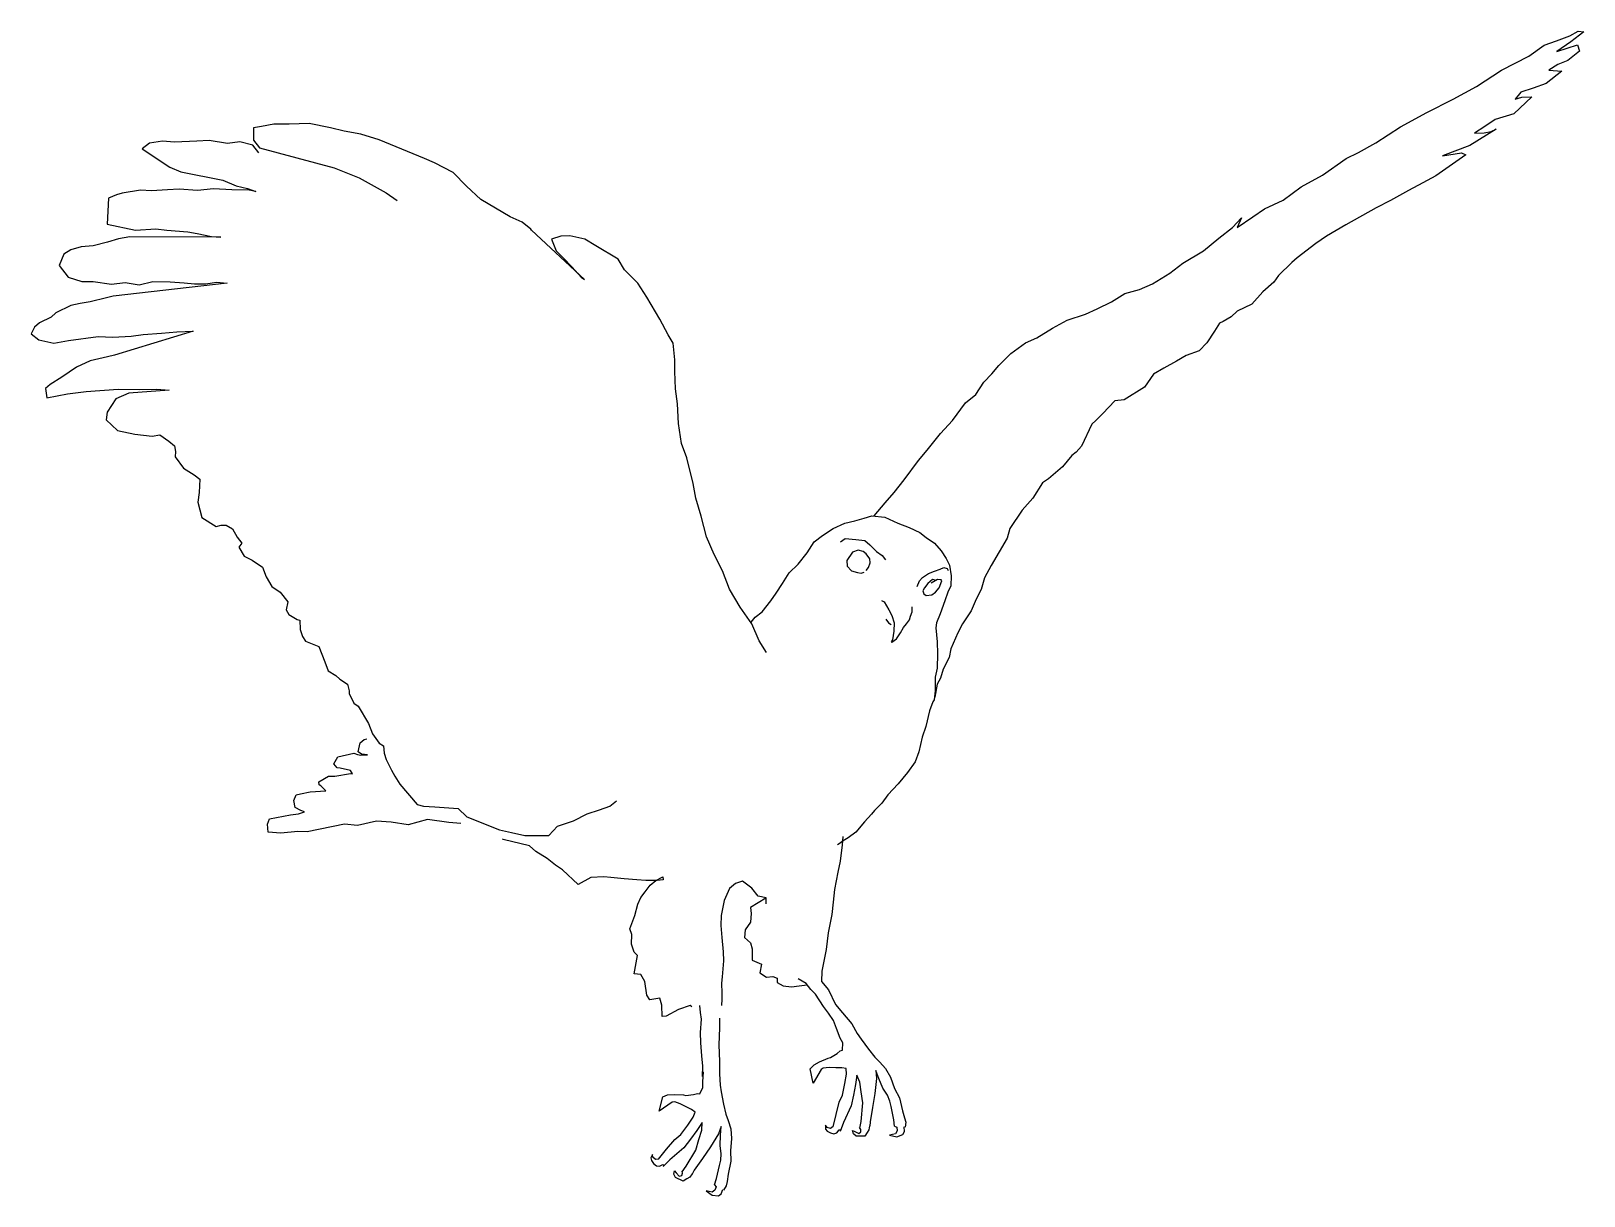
# Model space of a CAD drawing. Header units: millimetres. Extents: x -1488.19 to -1486.59, y 1766.15 to 1767.35.
import ezdxf

# ---------------------------------------------------------------- set-up
doc = ezdxf.new("R2010")
doc.units = ezdxf.units.MM
doc.header["$LTSCALE"] = 10
doc.layers.add('Animais', color=2, linetype='Continuous')

msp = doc.modelspace()

# ---------------------------------------------------------------- linework, layer by layer
at = {"layer": 'Animais'}
for p, q in [((-1486.6022, 1767.3467), (-1486.5936, 1767.3517)), ((-1486.5876, 1767.3509), (-1486.6011, 1767.3406)), ((-1486.5936, 1767.3517), (-1486.5876, 1767.3509)), ((-1486.6446, 1767.3259), (-1486.6287, 1767.3372)), ((-1486.6287, 1767.3372), (-1486.616, 1767.3415)), ((-1486.616, 1767.3415), (-1486.6022, 1767.3467)), ((-1486.6011, 1767.3406), (-1486.6154, 1767.3306)), ((-1486.6154, 1767.3306), (-1486.5942, 1767.3376)), ((-1486.5942, 1767.3376), (-1486.5922, 1767.3309)), ((-1486.6725, 1767.3113), (-1486.6446, 1767.3259)), ((-1486.6146, 1767.3172), (-1486.6239, 1767.3115)), ((-1486.6041, 1767.3212), (-1486.6146, 1767.3172)), ((-1486.5922, 1767.3309), (-1486.6041, 1767.3212)), ((-1486.6986, 1767.2945), (-1486.6725, 1767.3113)), ((-1486.6105, 1767.3102), (-1486.6264, 1767.2977)), ((-1486.6239, 1767.3115), (-1486.6105, 1767.3102)), ((-1486.7224, 1767.2814), (-1486.6986, 1767.2945)), ((-1486.6526, 1767.2885), (-1486.6585, 1767.2815)), ((-1486.6401, 1767.2929), (-1486.6526, 1767.2885)), ((-1486.6264, 1767.2977), (-1486.6401, 1767.2929)), ((-1486.7498, 1767.2678), (-1486.7224, 1767.2814)), ((-1486.6412, 1767.2837), (-1486.6599, 1767.2663)), ((-1486.6585, 1767.2815), (-1486.6518, 1767.2834)), ((-1486.6518, 1767.2834), (-1486.6412, 1767.2837)), ((-1487.9608, 1767.2519), (-1487.961, 1767.239)), ((-1487.9527, 1767.2533), (-1487.9608, 1767.2519)), ((-1487.9399, 1767.2556), (-1487.9527, 1767.2533)), ((-1487.9242, 1767.2557), (-1487.9399, 1767.2556)), ((-1487.9034, 1767.2562), (-1487.9242, 1767.2557)), ((-1487.8814, 1767.2518), (-1487.9034, 1767.2562)), ((-1486.8025, 1767.2362), (-1486.7768, 1767.253)), ((-1486.7768, 1767.253), (-1486.7498, 1767.2678)), ((-1486.69, 1767.2532), (-1486.7004, 1767.2464)), ((-1486.6791, 1767.2603), (-1486.69, 1767.2532)), ((-1486.6599, 1767.2663), (-1486.6791, 1767.2603)), ((-1488.0682, 1767.2361), (-1488.0759, 1767.2303)), ((-1488.0547, 1767.238), (-1488.0682, 1767.2361)), ((-1488.0425, 1767.2369), (-1488.0547, 1767.238)), ((-1488.0195, 1767.238), (-1488.0425, 1767.2369)), ((-1488.0066, 1767.2386), (-1488.0195, 1767.238)), ((-1487.9876, 1767.2358), (-1488.0066, 1767.2386)), ((-1487.9751, 1767.2375), (-1487.9876, 1767.2358)), ((-1487.9615, 1767.2339), (-1487.9751, 1767.2375)), ((-1487.961, 1767.239), (-1487.9546, 1767.2313)), ((-1487.8674, 1767.2484), (-1487.8814, 1767.2518)), ((-1487.8502, 1767.2454), (-1487.8674, 1767.2484)), ((-1487.8311, 1767.2394), (-1487.8502, 1767.2454)), ((-1487.7843, 1767.2203), (-1487.8311, 1767.2394)), ((-1486.8202, 1767.2265), (-1486.8025, 1767.2362)), ((-1486.6781, 1767.2503), (-1486.7053, 1767.2337)), ((-1486.7004, 1767.2464), (-1486.6906, 1767.2468)), ((-1486.6906, 1767.2468), (-1486.6832, 1767.2479)), ((-1486.6832, 1767.2479), (-1486.6781, 1767.2503)), ((-1488.0759, 1767.2303), (-1488.0472, 1767.2111)), ((-1487.9553, 1767.2262), (-1487.9615, 1767.2339)), ((-1487.9546, 1767.2313), (-1487.8777, 1767.2107)), ((-1487.774, 1767.2156), (-1487.7843, 1767.2203)), ((-1486.8573, 1767.203), (-1486.833, 1767.2203)), ((-1486.833, 1767.2203), (-1486.8202, 1767.2265)), ((-1486.7094, 1767.2238), (-1486.7404, 1767.2022)), ((-1486.7053, 1767.2337), (-1486.7337, 1767.2229)), ((-1486.7337, 1767.2229), (-1486.714, 1767.226)), ((-1486.714, 1767.226), (-1486.7094, 1767.2238)), ((-1488.0472, 1767.2111), (-1488.0359, 1767.2063)), ((-1488.0359, 1767.2063), (-1487.9926, 1767.1977)), ((-1487.8777, 1767.2107), (-1487.8519, 1767.2001)), ((-1487.7549, 1767.2057), (-1487.774, 1767.2156)), ((-1487.7409, 1767.1916), (-1487.7549, 1767.2057)), ((-1488.0495, 1767.1879), (-1488.0661, 1767.1867)), ((-1488.0377, 1767.1884), (-1488.0495, 1767.1879)), ((-1488.0185, 1767.1871), (-1488.0377, 1767.1884)), ((-1488.002, 1767.1888), (-1488.0185, 1767.1871)), ((-1487.9833, 1767.1878), (-1488.002, 1767.1888)), ((-1487.9926, 1767.1977), (-1487.9786, 1767.192)), ((-1487.9655, 1767.1874), (-1487.9833, 1767.1878)), ((-1487.9786, 1767.192), (-1487.967, 1767.1893)), ((-1487.967, 1767.1893), (-1487.9585, 1767.1862)), ((-1487.8519, 1767.2001), (-1487.8239, 1767.1849)), ((-1487.7262, 1767.178), (-1487.7409, 1767.1916)), ((-1486.8981, 1767.1771), (-1486.8794, 1767.191)), ((-1486.8794, 1767.191), (-1486.8573, 1767.203)), ((-1486.7539, 1767.1951), (-1486.7686, 1767.187)), ((-1486.7404, 1767.2022), (-1486.7539, 1767.1951)), ((-1488.1104, 1767.1794), (-1488.1119, 1767.1525)), ((-1488.1023, 1767.1827), (-1488.1104, 1767.1794)), ((-1488.0963, 1767.1845), (-1488.1023, 1767.1827)), ((-1488.0775, 1767.1875), (-1488.0963, 1767.1845)), ((-1488.0661, 1767.1867), (-1488.0775, 1767.1875)), ((-1487.9585, 1767.1862), (-1487.9655, 1767.1874)), ((-1487.8239, 1767.1849), (-1487.8124, 1767.1767)), ((-1487.6959, 1767.1601), (-1487.7262, 1767.178)), ((-1486.9174, 1767.1683), (-1486.8981, 1767.1771)), ((-1486.7872, 1767.177), (-1486.8019, 1767.1693)), ((-1486.7686, 1767.187), (-1486.7872, 1767.177)), ((-1487.6834, 1767.1544), (-1487.6959, 1767.1601)), ((-1486.9505, 1767.149), (-1486.9409, 1767.1588)), ((-1486.9456, 1767.1491), (-1486.9295, 1767.1601)), ((-1486.9409, 1767.1588), (-1486.9456, 1767.1491)), ((-1486.9295, 1767.1601), (-1486.9174, 1767.1683)), ((-1486.8019, 1767.1693), (-1486.8333, 1767.1518)), ((-1488.1119, 1767.1525), (-1488.0828, 1767.1462)), ((-1488.0828, 1767.1462), (-1488.0618, 1767.1476)), ((-1488.0618, 1767.1476), (-1488.0502, 1767.1463)), ((-1488.0502, 1767.1463), (-1488.0287, 1767.1446)), ((-1488.0287, 1767.1446), (-1488.019, 1767.1427)), ((-1488.019, 1767.1427), (-1488.0042, 1767.1397)), ((-1488.0042, 1767.1397), (-1487.9947, 1767.1391)), ((-1487.6745, 1767.1471), (-1487.6834, 1767.1544)), ((-1487.674, 1767.1462), (-1487.6745, 1767.1471)), ((-1487.6193, 1767.0954), (-1487.674, 1767.1462)), ((-1487.6438, 1767.1401), (-1487.6531, 1767.1369)), ((-1487.6343, 1767.1405), (-1487.6438, 1767.1401)), ((-1487.6189, 1767.137), (-1487.6343, 1767.1405)), ((-1486.9645, 1767.138), (-1486.9505, 1767.149)), ((-1486.8534, 1767.1402), (-1486.8643, 1767.1325)), ((-1486.8333, 1767.1518), (-1486.8534, 1767.1402)), ((-1488.1495, 1767.1261), (-1488.1567, 1767.1216)), ((-1488.1386, 1767.1292), (-1488.1495, 1767.1261)), ((-1488.1263, 1767.13), (-1488.1386, 1767.1292)), ((-1488.1117, 1767.1337), (-1488.1263, 1767.13)), ((-1488.1001, 1767.1373), (-1488.1117, 1767.1337)), ((-1488.0884, 1767.1393), (-1488.1001, 1767.1373)), ((-1487.9947, 1767.1391), (-1488.0884, 1767.1393)), ((-1487.6531, 1767.1369), (-1487.6486, 1767.1249)), ((-1487.6486, 1767.1249), (-1487.6411, 1767.1176)), ((-1487.6076, 1767.1302), (-1487.6189, 1767.137)), ((-1487.5844, 1767.1163), (-1487.6076, 1767.1302)), ((-1487.0016, 1767.1121), (-1486.9804, 1767.125)), ((-1486.9804, 1767.125), (-1486.9645, 1767.138)), ((-1486.8643, 1767.1325), (-1486.8837, 1767.1177)), ((-1488.1567, 1767.1216), (-1488.1615, 1767.1097)), ((-1488.1615, 1767.1097), (-1488.1521, 1767.0976)), ((-1487.6411, 1767.1176), (-1487.6319, 1767.108)), ((-1487.6319, 1767.108), (-1487.6225, 1767.0977)), ((-1487.578, 1767.1053), (-1487.5844, 1767.1163)), ((-1487.0149, 1767.102), (-1487.0016, 1767.1121)), ((-1486.8891, 1767.1128), (-1486.9029, 1767.0994)), ((-1486.8837, 1767.1177), (-1486.8891, 1767.1128)), ((-1488.1521, 1767.0976), (-1488.1381, 1767.0933)), ((-1488.1381, 1767.0933), (-1488.1263, 1767.0932)), ((-1488.1263, 1767.0932), (-1488.1075, 1767.0906)), ((-1488.1075, 1767.0906), (-1488.0934, 1767.0921)), ((-1487.9879, 1767.0917), (-1488.1058, 1767.0781)), ((-1488.0934, 1767.0921), (-1488.079, 1767.0899)), ((-1488.079, 1767.0899), (-1488.0649, 1767.0932)), ((-1488.0649, 1767.0932), (-1488.0468, 1767.093)), ((-1488.0468, 1767.093), (-1488.0323, 1767.0919)), ((-1488.0323, 1767.0919), (-1488.0219, 1767.0908)), ((-1488.0101, 1767.0907), (-1487.9989, 1767.0925)), ((-1487.9989, 1767.0925), (-1487.9879, 1767.0917)), ((-1487.6225, 1767.0977), (-1487.6193, 1767.0954)), ((-1487.564, 1767.0917), (-1487.578, 1767.1053)), ((-1487.5547, 1767.077), (-1487.564, 1767.0917)), ((-1487.0328, 1767.0909), (-1487.0149, 1767.102)), ((-1486.9078, 1767.0925), (-1486.9191, 1767.0827)), ((-1486.9029, 1767.0994), (-1486.9078, 1767.0925)), ((-1488.1125, 1767.0764), (-1488.1295, 1767.0724)), ((-1488.1058, 1767.0781), (-1488.1125, 1767.0764)), ((-1488.0219, 1767.0908), (-1488.0101, 1767.0907)), ((-1487.5415, 1767.0544), (-1487.5547, 1767.077)), ((-1487.0754, 1767.0723), (-1487.0616, 1767.081)), ((-1487.0616, 1767.081), (-1487.0463, 1767.085)), ((-1487.0463, 1767.085), (-1487.0328, 1767.0909)), ((-1486.9191, 1767.0827), (-1486.9303, 1767.0698)), ((-1488.1648, 1767.061), (-1488.1697, 1767.0566)), ((-1488.1495, 1767.0685), (-1488.1648, 1767.061)), ((-1488.1397, 1767.0704), (-1488.1495, 1767.0685)), ((-1488.1295, 1767.0724), (-1488.1397, 1767.0704)), ((-1487.121, 1767.0535), (-1487.1019, 1767.0595)), ((-1487.1019, 1767.0595), (-1487.0901, 1767.0651)), ((-1487.0901, 1767.0651), (-1487.0754, 1767.0723)), ((-1486.9455, 1767.0628), (-1486.9518, 1767.0569)), ((-1486.9303, 1767.0698), (-1486.9455, 1767.0628)), ((-1488.1869, 1767.046), (-1488.1905, 1767.0393)), ((-1488.1816, 1767.0505), (-1488.1869, 1767.046)), ((-1488.1697, 1767.0566), (-1488.1816, 1767.0505)), ((-1487.5329, 1767.0381), (-1487.5415, 1767.0544)), ((-1487.1522, 1767.0353), (-1487.1363, 1767.045)), ((-1487.1363, 1767.045), (-1487.121, 1767.0535)), ((-1486.9636, 1767.0501), (-1486.9688, 1767.042)), ((-1486.9599, 1767.0521), (-1486.9636, 1767.0501)), ((-1486.9518, 1767.0569), (-1486.9599, 1767.0521)), ((-1488.1905, 1767.0393), (-1488.1825, 1767.0332)), ((-1488.1825, 1767.0332), (-1488.167, 1767.0297)), ((-1488.167, 1767.0297), (-1488.1517, 1767.0323)), ((-1488.1517, 1767.0323), (-1488.1213, 1767.0364)), ((-1488.1213, 1767.0364), (-1488.1061, 1767.0358)), ((-1488.1061, 1767.0358), (-1488.0873, 1767.0368)), ((-1488.0233, 1767.042), (-1488.1042, 1767.0172)), ((-1488.0873, 1767.0368), (-1488.0748, 1767.0387)), ((-1488.0748, 1767.0387), (-1488.0558, 1767.0399)), ((-1488.0558, 1767.0399), (-1488.04, 1767.0415)), ((-1488.04, 1767.0415), (-1488.0233, 1767.042)), ((-1487.5277, 1767.0297), (-1487.5329, 1767.0381)), ((-1487.526, 1767.0126), (-1487.5277, 1767.0297)), ((-1487.1792, 1767.0189), (-1487.164, 1767.0299)), ((-1487.164, 1767.0299), (-1487.1522, 1767.0353)), ((-1486.9768, 1767.0301), (-1486.9848, 1767.0218)), ((-1486.9688, 1767.042), (-1486.9768, 1767.0301)), ((-1488.1293, 1767.0115), (-1488.1434, 1767.005)), ((-1488.1116, 1767.0155), (-1488.1293, 1767.0115)), ((-1488.1042, 1767.0172), (-1488.1116, 1767.0155)), ((-1487.5261, 1767.0004), (-1487.526, 1767.0126)), ((-1487.1916, 1767.0066), (-1487.1792, 1767.0189)), ((-1486.9983, 1767.0169), (-1487.0083, 1767.0112)), ((-1486.9848, 1767.0218), (-1486.9983, 1767.0169)), ((-1488.1434, 1767.005), (-1488.1588, 1766.9947)), ((-1487.5252, 1766.9825), (-1487.5261, 1767.0004)), ((-1487.2069, 1766.9894), (-1487.1989, 1766.9981)), ((-1487.1989, 1766.9981), (-1487.1916, 1767.0066)), ((-1487.0318, 1766.9978), (-1487.041, 1766.9843)), ((-1487.0213, 1767.0037), (-1487.0318, 1766.9978)), ((-1487.0083, 1767.0112), (-1487.0213, 1767.0037)), ((-1488.1707, 1766.987), (-1488.1754, 1766.9829)), ((-1488.1754, 1766.9829), (-1488.1743, 1766.9731)), ((-1488.1588, 1766.9947), (-1488.1707, 1766.987)), ((-1488.153, 1766.9773), (-1488.1336, 1766.9798)), ((-1488.1336, 1766.9798), (-1488.1004, 1766.9821)), ((-1488.1004, 1766.9821), (-1488.0782, 1766.9818)), ((-1488.0479, 1766.9812), (-1488.0894, 1766.9782)), ((-1488.0782, 1766.9818), (-1488.0606, 1766.9823)), ((-1488.0606, 1766.9823), (-1488.0479, 1766.9812)), ((-1487.5233, 1766.9672), (-1487.5252, 1766.9825)), ((-1487.2151, 1766.9765), (-1487.2069, 1766.9894)), ((-1487.041, 1766.9843), (-1487.0622, 1766.9713)), ((-1488.1743, 1766.9731), (-1488.153, 1766.9773)), ((-1488.1031, 1766.9721), (-1488.112, 1766.9583)), ((-1488.0894, 1766.9782), (-1488.1031, 1766.9721)), ((-1487.5221, 1766.9468), (-1487.5233, 1766.9672)), ((-1487.2393, 1766.9497), (-1487.2261, 1766.968)), ((-1487.2261, 1766.968), (-1487.2151, 1766.9765)), ((-1487.0719, 1766.97), (-1487.0843, 1766.9572)), ((-1487.0622, 1766.9713), (-1487.0719, 1766.97)), ((-1488.112, 1766.9583), (-1488.1128, 1766.9505)), ((-1488.1128, 1766.9505), (-1488.1011, 1766.9394)), ((-1487.2517, 1766.9364), (-1487.2393, 1766.9497)), ((-1487.0914, 1766.9497), (-1487.0955, 1766.946)), ((-1487.0843, 1766.9572), (-1487.0914, 1766.9497)), ((-1488.1011, 1766.9394), (-1488.0833, 1766.9357)), ((-1488.0833, 1766.9357), (-1488.0655, 1766.9335)), ((-1488.0655, 1766.9335), (-1488.0576, 1766.935)), ((-1488.0576, 1766.935), (-1488.0482, 1766.9284)), ((-1487.5191, 1766.9262), (-1487.5221, 1766.9468)), ((-1487.2655, 1766.9192), (-1487.2517, 1766.9364)), ((-1487.0955, 1766.946), (-1487.1062, 1766.9234)), ((-1488.0482, 1766.9284), (-1488.0425, 1766.9238)), ((-1488.0425, 1766.9238), (-1488.0414, 1766.9177)), ((-1488.0414, 1766.9177), (-1488.0417, 1766.9124)), ((-1487.5135, 1766.9113), (-1487.5191, 1766.9262)), ((-1487.2746, 1766.9084), (-1487.2655, 1766.9192)), ((-1487.1116, 1766.9173), (-1487.1163, 1766.9136)), ((-1487.1062, 1766.9234), (-1487.1116, 1766.9173)), ((-1488.0417, 1766.9124), (-1488.033, 1766.9005)), ((-1488.033, 1766.9005), (-1488.0222, 1766.8936)), ((-1487.5071, 1766.8849), (-1487.5135, 1766.9113)), ((-1487.2894, 1766.8887), (-1487.2746, 1766.9084)), ((-1487.1259, 1766.9019), (-1487.1404, 1766.8898)), ((-1487.1163, 1766.9136), (-1487.1259, 1766.9019)), ((-1488.0222, 1766.8936), (-1488.0162, 1766.8892)), ((-1488.0162, 1766.8892), (-1488.0171, 1766.8755)), ((-1487.5043, 1766.8698), (-1487.5071, 1766.8849)), ((-1487.2994, 1766.8756), (-1487.2894, 1766.8887)), ((-1487.1465, 1766.8854), (-1487.1566, 1766.8696)), ((-1487.1404, 1766.8898), (-1487.1465, 1766.8854)), ((-1488.0171, 1766.8755), (-1488.0184, 1766.8656)), ((-1487.4989, 1766.8512), (-1487.5043, 1766.8698)), ((-1487.309, 1766.8648), (-1487.2994, 1766.8756)), ((-1487.1566, 1766.8696), (-1487.1676, 1766.8572)), ((-1488.0184, 1766.8656), (-1488.0142, 1766.8498)), ((-1487.4931, 1766.8297), (-1487.4989, 1766.8512)), ((-1487.3304, 1766.8491), (-1487.3225, 1766.8515)), ((-1487.3225, 1766.8515), (-1487.3093, 1766.85)), ((-1487.3202, 1766.8515), (-1487.309, 1766.8648)), ((-1487.1676, 1766.8572), (-1487.1801, 1766.8383)), ((-1488.0142, 1766.8498), (-1487.9994, 1766.8404)), ((-1487.9994, 1766.8404), (-1487.9941, 1766.8417)), ((-1487.9941, 1766.8417), (-1487.9892, 1766.8417)), ((-1487.9892, 1766.8417), (-1487.9824, 1766.8381)), ((-1487.9824, 1766.8381), (-1487.9776, 1766.8295)), ((-1487.3734, 1766.8313), (-1487.3625, 1766.8384)), ((-1487.3625, 1766.8384), (-1487.3506, 1766.8438)), ((-1487.3506, 1766.8438), (-1487.3402, 1766.8462)), ((-1487.3402, 1766.8462), (-1487.3304, 1766.8491)), ((-1487.3093, 1766.85), (-1487.2958, 1766.8439)), ((-1487.2958, 1766.8439), (-1487.2842, 1766.8393)), ((-1487.2842, 1766.8393), (-1487.2732, 1766.8341)), ((-1487.1801, 1766.8383), (-1487.183, 1766.8285)), ((-1487.9776, 1766.8295), (-1487.9728, 1766.8234)), ((-1487.9728, 1766.8234), (-1487.9761, 1766.8191)), ((-1487.9761, 1766.8191), (-1487.9704, 1766.8098)), ((-1487.4855, 1766.8117), (-1487.4931, 1766.8297)), ((-1487.3892, 1766.8132), (-1487.3823, 1766.8245)), ((-1487.3823, 1766.8245), (-1487.3734, 1766.8313)), ((-1487.3548, 1766.8246), (-1487.3503, 1766.8281)), ((-1487.3503, 1766.8281), (-1487.3392, 1766.8272)), ((-1487.3392, 1766.8272), (-1487.33, 1766.8259)), ((-1487.33, 1766.8259), (-1487.3247, 1766.8215)), ((-1487.3247, 1766.8215), (-1487.3179, 1766.8147)), ((-1487.2732, 1766.8341), (-1487.2665, 1766.8291)), ((-1487.2665, 1766.8291), (-1487.2578, 1766.8231)), ((-1487.2578, 1766.8231), (-1487.2509, 1766.8155)), ((-1487.183, 1766.8285), (-1487.1993, 1766.8002)), ((-1487.9704, 1766.8098), (-1487.9623, 1766.8057)), ((-1487.9623, 1766.8057), (-1487.9516, 1766.7986)), ((-1487.4768, 1766.7948), (-1487.4855, 1766.8117)), ((-1487.3985, 1766.8017), (-1487.3892, 1766.8132)), ((-1487.3424, 1766.8138), (-1487.3485, 1766.8053)), ((-1487.3485, 1766.8053), (-1487.3481, 1766.7995)), ((-1487.3368, 1766.816), (-1487.3424, 1766.8138)), ((-1487.3315, 1766.8148), (-1487.3368, 1766.816)), ((-1487.3283, 1766.8123), (-1487.3315, 1766.8148)), ((-1487.3247, 1766.8071), (-1487.3283, 1766.8123)), ((-1487.3242, 1766.8029), (-1487.3247, 1766.8071)), ((-1487.3179, 1766.8147), (-1487.3121, 1766.8107)), ((-1487.3121, 1766.8107), (-1487.3085, 1766.806)), ((-1487.2509, 1766.8155), (-1487.2459, 1766.8076)), ((-1487.2459, 1766.8076), (-1487.2426, 1766.8007)), ((-1487.9516, 1766.7986), (-1487.9477, 1766.7884)), ((-1487.9477, 1766.7884), (-1487.9418, 1766.7787)), ((-1487.4697, 1766.7757), (-1487.4768, 1766.7948)), ((-1487.4147, 1766.7815), (-1487.4081, 1766.7928)), ((-1487.4081, 1766.7928), (-1487.3985, 1766.8017)), ((-1487.3481, 1766.7995), (-1487.3435, 1766.7946)), ((-1487.3435, 1766.7946), (-1487.3375, 1766.7929)), ((-1487.3375, 1766.7929), (-1487.3336, 1766.7924)), ((-1487.3336, 1766.7924), (-1487.3306, 1766.7933)), ((-1487.3283, 1766.7951), (-1487.3261, 1766.7981)), ((-1487.3261, 1766.7981), (-1487.3242, 1766.8029)), ((-1487.2735, 1766.7843), (-1487.2702, 1766.7878)), ((-1487.2702, 1766.7878), (-1487.2642, 1766.7919)), ((-1487.2642, 1766.7919), (-1487.2579, 1766.7943)), ((-1487.2579, 1766.7943), (-1487.2521, 1766.7966)), ((-1487.2521, 1766.7966), (-1487.2482, 1766.798)), ((-1487.2482, 1766.798), (-1487.2449, 1766.797)), ((-1487.2449, 1766.797), (-1487.2438, 1766.7949)), ((-1487.2426, 1766.8007), (-1487.2406, 1766.7897)), ((-1487.2406, 1766.7897), (-1487.2412, 1766.7794)), ((-1487.2064, 1766.7875), (-1487.2098, 1766.7755)), ((-1487.1993, 1766.8002), (-1487.2064, 1766.7875)), ((-1487.9418, 1766.7787), (-1487.9335, 1766.7727)), ((-1487.9335, 1766.7727), (-1487.9253, 1766.7627)), ((-1487.4586, 1766.7572), (-1487.4697, 1766.7757)), ((-1487.4269, 1766.7636), (-1487.4214, 1766.7716)), ((-1487.4214, 1766.7716), (-1487.4147, 1766.7815)), ((-1487.2759, 1766.7786), (-1487.2735, 1766.7843)), ((-1487.2683, 1766.7771), (-1487.2699, 1766.7739)), ((-1487.2699, 1766.7739), (-1487.2691, 1766.7709)), ((-1487.2647, 1766.7817), (-1487.2683, 1766.7771)), ((-1487.2601, 1766.7858), (-1487.2647, 1766.7817)), ((-1487.2547, 1766.7858), (-1487.2615, 1766.7821)), ((-1487.2607, 1766.7698), (-1487.257, 1766.7726)), ((-1487.2573, 1766.7851), (-1487.2601, 1766.7858)), ((-1487.257, 1766.7726), (-1487.253, 1766.7772)), ((-1487.2511, 1766.7855), (-1487.2547, 1766.7858)), ((-1487.253, 1766.7772), (-1487.2504, 1766.7845)), ((-1487.2504, 1766.7845), (-1487.2511, 1766.7855)), ((-1487.2442, 1766.7727), (-1487.2474, 1766.7637)), ((-1487.2412, 1766.7794), (-1487.2442, 1766.7727)), ((-1487.2098, 1766.7755), (-1487.2149, 1766.7656)), ((-1487.9253, 1766.7627), (-1487.927, 1766.7544)), ((-1487.4465, 1766.74), (-1487.4586, 1766.7572)), ((-1487.4359, 1766.7524), (-1487.4269, 1766.7636)), ((-1487.3126, 1766.7642), (-1487.3098, 1766.7628)), ((-1487.3098, 1766.7628), (-1487.3049, 1766.7544)), ((-1487.2811, 1766.7523), (-1487.281, 1766.7574)), ((-1487.2691, 1766.7709), (-1487.2665, 1766.7692)), ((-1487.2665, 1766.7692), (-1487.2607, 1766.7698)), ((-1487.2474, 1766.7637), (-1487.2521, 1766.7503)), ((-1487.2149, 1766.7656), (-1487.22, 1766.7534)), ((-1487.927, 1766.7544), (-1487.9243, 1766.7495)), ((-1487.9243, 1766.7495), (-1487.9158, 1766.7445)), ((-1487.9158, 1766.7445), (-1487.9132, 1766.7438)), ((-1487.9132, 1766.7438), (-1487.9127, 1766.7343)), ((-1487.4471, 1766.7419), (-1487.4429, 1766.7469)), ((-1487.439, 1766.7225), (-1487.4465, 1766.74)), ((-1487.4429, 1766.7469), (-1487.4359, 1766.7524)), ((-1487.308, 1766.7449), (-1487.3053, 1766.741)), ((-1487.3053, 1766.741), (-1487.3025, 1766.7393)), ((-1487.3049, 1766.7544), (-1487.3021, 1766.7486)), ((-1487.3021, 1766.7486), (-1487.2997, 1766.7409)), ((-1487.2997, 1766.7409), (-1487.2998, 1766.7323)), ((-1487.29, 1766.7362), (-1487.2868, 1766.7401)), ((-1487.2868, 1766.7401), (-1487.2837, 1766.744)), ((-1487.2837, 1766.744), (-1487.2828, 1766.7479)), ((-1487.2828, 1766.7479), (-1487.2811, 1766.7523)), ((-1487.256, 1766.7411), (-1487.2567, 1766.7358)), ((-1487.2521, 1766.7503), (-1487.256, 1766.7411)), ((-1487.2291, 1766.7399), (-1487.2338, 1766.7309)), ((-1487.22, 1766.7534), (-1487.2291, 1766.7399)), ((-1487.9127, 1766.7343), (-1487.9102, 1766.7269)), ((-1487.9102, 1766.7269), (-1487.9072, 1766.7223)), ((-1487.3013, 1766.7235), (-1487.3027, 1766.7213)), ((-1487.302, 1766.7212), (-1487.2971, 1766.7245)), ((-1487.2998, 1766.7323), (-1487.3013, 1766.7235)), ((-1487.2971, 1766.7245), (-1487.2931, 1766.7308)), ((-1487.2931, 1766.7308), (-1487.29, 1766.7362)), ((-1487.2567, 1766.7358), (-1487.2552, 1766.7216)), ((-1487.2338, 1766.7309), (-1487.2412, 1766.7143)), ((-1487.9072, 1766.7223), (-1487.8935, 1766.7166)), ((-1487.8935, 1766.7166), (-1487.8873, 1766.7007)), ((-1487.4315, 1766.7104), (-1487.439, 1766.7225)), ((-1487.3027, 1766.7213), (-1487.302, 1766.7212)), ((-1487.2547, 1766.7089), (-1487.2553, 1766.6943)), ((-1487.2552, 1766.7216), (-1487.2547, 1766.7089)), ((-1487.2412, 1766.7143), (-1487.2427, 1766.7053)), ((-1487.8873, 1766.7007), (-1487.8838, 1766.6916)), ((-1487.8838, 1766.6916), (-1487.876, 1766.6867)), ((-1487.2553, 1766.6943), (-1487.2573, 1766.6851)), ((-1487.2489, 1766.6931), (-1487.2517, 1766.6839)), ((-1487.2427, 1766.7053), (-1487.2489, 1766.6931)), ((-1487.876, 1766.6867), (-1487.8718, 1766.683)), ((-1487.8718, 1766.683), (-1487.8638, 1766.6778)), ((-1487.8638, 1766.6778), (-1487.862, 1766.6708)), ((-1487.2551, 1766.6779), (-1487.2577, 1766.6643)), ((-1487.2573, 1766.6851), (-1487.2574, 1766.671)), ((-1487.2517, 1766.6839), (-1487.2551, 1766.6779)), ((-1487.862, 1766.6708), (-1487.862, 1766.6683)), ((-1487.862, 1766.6683), (-1487.8573, 1766.658)), ((-1487.2597, 1766.6594), (-1487.263, 1766.6502)), ((-1487.2582, 1766.6617), (-1487.2597, 1766.6594)), ((-1487.2574, 1766.671), (-1487.2582, 1766.6617)), ((-1487.8573, 1766.658), (-1487.8527, 1766.6549)), ((-1487.8527, 1766.6549), (-1487.842, 1766.6373)), ((-1487.263, 1766.6502), (-1487.2669, 1766.6341)), ((-1487.842, 1766.6373), (-1487.838, 1766.6264)), ((-1487.2669, 1766.6341), (-1487.2705, 1766.623)), ((-1487.8528, 1766.608), (-1487.8508, 1766.6172)), ((-1487.8508, 1766.6172), (-1487.8468, 1766.6206)), ((-1487.8468, 1766.6206), (-1487.8438, 1766.6213)), ((-1487.838, 1766.6264), (-1487.8311, 1766.6168)), ((-1487.8311, 1766.6168), (-1487.8267, 1766.6142)), ((-1487.8267, 1766.6142), (-1487.8259, 1766.6065)), ((-1487.2705, 1766.623), (-1487.2741, 1766.608)), ((-1487.8779, 1766.5957), (-1487.8739, 1766.6027)), ((-1487.8745, 1766.5913), (-1487.8779, 1766.5957)), ((-1487.8739, 1766.6027), (-1487.8574, 1766.6064)), ((-1487.8574, 1766.6064), (-1487.8535, 1766.6052)), ((-1487.8535, 1766.6052), (-1487.85, 1766.6045)), ((-1487.8494, 1766.6056), (-1487.8528, 1766.608)), ((-1487.85, 1766.6045), (-1487.8431, 1766.6048)), ((-1487.8431, 1766.6048), (-1487.8494, 1766.6056)), ((-1487.8259, 1766.6065), (-1487.8239, 1766.6)), ((-1487.8239, 1766.6), (-1487.8185, 1766.589)), ((-1487.2779, 1766.5976), (-1487.2857, 1766.5866)), ((-1487.2741, 1766.608), (-1487.2779, 1766.5976)), ((-1487.8934, 1766.5769), (-1487.8834, 1766.5829)), ((-1487.8834, 1766.5829), (-1487.8769, 1766.5828)), ((-1487.8769, 1766.5828), (-1487.8606, 1766.5856)), ((-1487.8715, 1766.5911), (-1487.8745, 1766.5913)), ((-1487.8609, 1766.5886), (-1487.8715, 1766.5911)), ((-1487.8588, 1766.5852), (-1487.8609, 1766.5886)), ((-1487.8606, 1766.5856), (-1487.8588, 1766.5852)), ((-1487.8185, 1766.589), (-1487.8151, 1766.5828)), ((-1487.8151, 1766.5828), (-1487.8098, 1766.5746)), ((-1487.2857, 1766.5866), (-1487.2953, 1766.5749)), ((-1487.9193, 1766.5576), (-1487.9169, 1766.5634)), ((-1487.9169, 1766.5634), (-1487.9125, 1766.5647)), ((-1487.9125, 1766.5647), (-1487.9025, 1766.5667)), ((-1487.9025, 1766.5667), (-1487.8863, 1766.5676)), ((-1487.893, 1766.5739), (-1487.8934, 1766.5769)), ((-1487.8914, 1766.5728), (-1487.893, 1766.5739)), ((-1487.8863, 1766.5676), (-1487.8914, 1766.5728)), ((-1487.8098, 1766.5746), (-1487.792, 1766.5536)), ((-1487.3061, 1766.5636), (-1487.3122, 1766.555)), ((-1487.2953, 1766.5749), (-1487.3061, 1766.5636)), ((-1487.9178, 1766.5504), (-1487.9193, 1766.5576)), ((-1487.912, 1766.5475), (-1487.9178, 1766.5504)), ((-1487.9081, 1766.5459), (-1487.912, 1766.5475)), ((-1487.792, 1766.5536), (-1487.7853, 1766.5519)), ((-1487.7853, 1766.5519), (-1487.7738, 1766.5513)), ((-1487.7738, 1766.5513), (-1487.7495, 1766.5496)), ((-1487.7495, 1766.5496), (-1487.7406, 1766.541)), ((-1487.6164, 1766.5438), (-1487.6037, 1766.548)), ((-1487.6037, 1766.548), (-1487.5932, 1766.5518)), ((-1487.5932, 1766.5518), (-1487.5862, 1766.5573)), ((-1487.3199, 1766.5474), (-1487.323, 1766.5435)), ((-1487.3122, 1766.555), (-1487.3199, 1766.5474)), ((-1487.9464, 1766.5333), (-1487.9445, 1766.5389)), ((-1487.9458, 1766.525), (-1487.9464, 1766.5333)), ((-1487.9445, 1766.5389), (-1487.9225, 1766.543)), ((-1487.9225, 1766.543), (-1487.9143, 1766.5439)), ((-1487.9143, 1766.5439), (-1487.9104, 1766.5452)), ((-1487.9104, 1766.5452), (-1487.9081, 1766.5459)), ((-1487.867, 1766.5334), (-1487.9053, 1766.5255)), ((-1487.8534, 1766.5319), (-1487.867, 1766.5334)), ((-1487.8339, 1766.5365), (-1487.8534, 1766.5319)), ((-1487.8186, 1766.5354), (-1487.8339, 1766.5365)), ((-1487.8013, 1766.5326), (-1487.8186, 1766.5354)), ((-1487.7813, 1766.5382), (-1487.8013, 1766.5326)), ((-1487.7591, 1766.5351), (-1487.7813, 1766.5382)), ((-1487.7469, 1766.5341), (-1487.7591, 1766.5351)), ((-1487.7406, 1766.541), (-1487.7069, 1766.5274)), ((-1487.6561, 1766.5215), (-1487.6472, 1766.5311)), ((-1487.6472, 1766.5311), (-1487.6304, 1766.5368)), ((-1487.6304, 1766.5368), (-1487.6164, 1766.5438)), ((-1487.3302, 1766.5357), (-1487.3392, 1766.5249)), ((-1487.323, 1766.5435), (-1487.3302, 1766.5357)), ((-1487.9327, 1766.5241), (-1487.9458, 1766.525)), ((-1487.915, 1766.5258), (-1487.9327, 1766.5241)), ((-1487.9053, 1766.5255), (-1487.915, 1766.5258)), ((-1487.7069, 1766.5274), (-1487.6947, 1766.5247)), ((-1487.7031, 1766.5176), (-1487.704, 1766.5183)), ((-1487.6761, 1766.5111), (-1487.7031, 1766.5176)), ((-1487.6947, 1766.5247), (-1487.6808, 1766.5216)), ((-1487.6808, 1766.5216), (-1487.6561, 1766.5215)), ((-1487.3522, 1766.516), (-1487.3562, 1766.5131)), ((-1487.3524, 1766.5207), (-1487.3534, 1766.5121)), ((-1487.3469, 1766.5192), (-1487.3522, 1766.516)), ((-1487.3392, 1766.5249), (-1487.3469, 1766.5192)), ((-1487.6694, 1766.505), (-1487.6761, 1766.5111)), ((-1487.6577, 1766.4979), (-1487.6694, 1766.505)), ((-1487.3562, 1766.5131), (-1487.358, 1766.5119)), ((-1487.3534, 1766.5121), (-1487.3554, 1766.495)), ((-1487.649, 1766.4909), (-1487.6577, 1766.4979)), ((-1487.6419, 1766.4862), (-1487.649, 1766.4909)), ((-1487.6256, 1766.4712), (-1487.6419, 1766.4862)), ((-1487.3577, 1766.4837), (-1487.3611, 1766.4659)), ((-1487.3554, 1766.495), (-1487.3577, 1766.4837)), ((-1487.6126, 1766.4784), (-1487.6256, 1766.4712)), ((-1487.5994, 1766.4788), (-1487.6126, 1766.4784)), ((-1487.5919, 1766.4782), (-1487.5994, 1766.4788)), ((-1487.5781, 1766.4769), (-1487.5919, 1766.4782)), ((-1487.5651, 1766.4758), (-1487.5781, 1766.4769)), ((-1487.5559, 1766.4753), (-1487.5651, 1766.4758)), ((-1487.5567, 1766.4634), (-1487.5513, 1766.4704)), ((-1487.5441, 1766.4752), (-1487.5559, 1766.4753)), ((-1487.5513, 1766.4704), (-1487.5457, 1766.4752)), ((-1487.5457, 1766.4752), (-1487.5385, 1766.4788)), ((-1487.5381, 1766.4758), (-1487.5441, 1766.4752)), ((-1487.5385, 1766.4788), (-1487.5381, 1766.4758)), ((-1487.4697, 1766.4669), (-1487.4751, 1766.4545)), ((-1487.4634, 1766.4722), (-1487.4697, 1766.4669)), ((-1487.4562, 1766.4744), (-1487.4634, 1766.4722)), ((-1487.4465, 1766.4674), (-1487.4562, 1766.4744)), ((-1487.4399, 1766.4591), (-1487.4465, 1766.4674)), ((-1487.5672, 1766.4391), (-1487.564, 1766.4506)), ((-1487.564, 1766.4506), (-1487.5612, 1766.4575)), ((-1487.5612, 1766.4575), (-1487.5567, 1766.4634)), ((-1487.4751, 1766.4545), (-1487.4781, 1766.439)), ((-1487.432, 1766.457), (-1487.448, 1766.4472)), ((-1487.4316, 1766.4572), (-1487.4399, 1766.4591)), ((-1487.4317, 1766.4512), (-1487.4316, 1766.4572)), ((-1487.3624, 1766.4527), (-1487.3639, 1766.44)), ((-1487.3611, 1766.4659), (-1487.3624, 1766.4527)), ((-1487.5724, 1766.4254), (-1487.5672, 1766.4391)), ((-1487.4781, 1766.439), (-1487.4784, 1766.4288)), ((-1487.448, 1766.4472), (-1487.4471, 1766.441)), ((-1487.4471, 1766.441), (-1487.448, 1766.4321)), ((-1487.3639, 1766.44), (-1487.3677, 1766.4213)), ((-1487.5702, 1766.4194), (-1487.5724, 1766.4254)), ((-1487.5707, 1766.4095), (-1487.5702, 1766.4194)), ((-1487.4784, 1766.4288), (-1487.4774, 1766.4163)), ((-1487.4533, 1766.4242), (-1487.4542, 1766.4162)), ((-1487.448, 1766.4321), (-1487.4533, 1766.4242)), ((-1487.3677, 1766.4213), (-1487.3699, 1766.404)), ((-1487.5681, 1766.4011), (-1487.5707, 1766.4095)), ((-1487.4774, 1766.4163), (-1487.4762, 1766.4014)), ((-1487.4542, 1766.4162), (-1487.448, 1766.4108)), ((-1487.448, 1766.4108), (-1487.4462, 1766.4046)), ((-1487.4462, 1766.4046), (-1487.4462, 1766.3931)), ((-1487.3699, 1766.404), (-1487.3721, 1766.3919)), ((-1487.5644, 1766.3978), (-1487.5681, 1766.4011)), ((-1487.5681, 1766.3789), (-1487.5644, 1766.3978)), ((-1487.4758, 1766.3924), (-1487.4771, 1766.3757)), ((-1487.4762, 1766.4014), (-1487.4758, 1766.3924)), ((-1487.4462, 1766.3931), (-1487.4365, 1766.3887)), ((-1487.4365, 1766.3887), (-1487.4382, 1766.3798)), ((-1487.3721, 1766.3919), (-1487.3741, 1766.3816)), ((-1487.5609, 1766.3783), (-1487.5681, 1766.3789)), ((-1487.5569, 1766.3709), (-1487.5609, 1766.3783)), ((-1487.5549, 1766.357), (-1487.5569, 1766.3709)), ((-1487.4771, 1766.3757), (-1487.4777, 1766.3693)), ((-1487.4382, 1766.3798), (-1487.4312, 1766.3754)), ((-1487.4312, 1766.3754), (-1487.4249, 1766.3762)), ((-1487.4249, 1766.3762), (-1487.4205, 1766.3745)), ((-1487.4205, 1766.3745), (-1487.4205, 1766.37)), ((-1487.3904, 1766.3688), (-1487.3985, 1766.3737)), ((-1487.3741, 1766.3816), (-1487.3747, 1766.3709)), ((-1487.3747, 1766.3709), (-1487.3672, 1766.3625)), ((-1487.5517, 1766.3521), (-1487.5549, 1766.357)), ((-1487.4777, 1766.3693), (-1487.4776, 1766.3589)), ((-1487.4776, 1766.3589), (-1487.4774, 1766.3526)), ((-1487.4205, 1766.37), (-1487.4143, 1766.3665)), ((-1487.4143, 1766.3665), (-1487.4054, 1766.3656)), ((-1487.4054, 1766.3656), (-1487.3975, 1766.3665)), ((-1487.3975, 1766.3665), (-1487.3895, 1766.3674)), ((-1487.3857, 1766.3627), (-1487.3904, 1766.3688)), ((-1487.3806, 1766.3578), (-1487.3857, 1766.3627)), ((-1487.3724, 1766.345), (-1487.3806, 1766.3578)), ((-1487.3672, 1766.3625), (-1487.3601, 1766.3472)), ((-1487.5413, 1766.3536), (-1487.5517, 1766.3521)), ((-1487.5393, 1766.3466), (-1487.5413, 1766.3536)), ((-1487.5392, 1766.3348), (-1487.5393, 1766.3466)), ((-1487.5222, 1766.342), (-1487.5348, 1766.3352)), ((-1487.5102, 1766.3461), (-1487.5222, 1766.342)), ((-1487.5083, 1766.3449), (-1487.5102, 1766.3461)), ((-1487.4996, 1766.339), (-1487.5002, 1766.3462)), ((-1487.4985, 1766.332), (-1487.4996, 1766.339)), ((-1487.4774, 1766.3526), (-1487.4777, 1766.3462)), ((-1487.3672, 1766.3384), (-1487.3724, 1766.345)), ((-1487.3622, 1766.3307), (-1487.3672, 1766.3384)), ((-1487.3601, 1766.3472), (-1487.3528, 1766.3385)), ((-1487.3528, 1766.3385), (-1487.3432, 1766.3273)), ((-1487.5348, 1766.3352), (-1487.5392, 1766.3348)), ((-1487.4993, 1766.3184), (-1487.4985, 1766.332)), ((-1487.4798, 1766.3233), (-1487.4807, 1766.3057)), ((-1487.4799, 1766.3332), (-1487.4798, 1766.3233)), ((-1487.359, 1766.3223), (-1487.3622, 1766.3307)), ((-1487.3554, 1766.3126), (-1487.359, 1766.3223)), ((-1487.3432, 1766.3273), (-1487.3376, 1766.3173)), ((-1487.499, 1766.3075), (-1487.4993, 1766.3184)), ((-1487.498, 1766.2941), (-1487.499, 1766.3075)), ((-1487.3527, 1766.3075), (-1487.3554, 1766.3126)), ((-1487.353, 1766.3001), (-1487.3527, 1766.3075)), ((-1487.3376, 1766.3173), (-1487.3337, 1766.3114)), ((-1487.3337, 1766.3114), (-1487.3261, 1766.301)), ((-1487.497, 1766.2837), (-1487.498, 1766.2941)), ((-1487.4807, 1766.3057), (-1487.48, 1766.2883)), ((-1487.3765, 1766.2881), (-1487.3677, 1766.2919)), ((-1487.3677, 1766.2919), (-1487.3652, 1766.2924)), ((-1487.3652, 1766.2924), (-1487.3584, 1766.2967)), ((-1487.3584, 1766.2967), (-1487.3553, 1766.2995)), ((-1487.3553, 1766.2995), (-1487.353, 1766.3001)), ((-1487.3261, 1766.301), (-1487.3195, 1766.2927)), ((-1487.3195, 1766.2927), (-1487.3145, 1766.2876)), ((-1487.4975, 1766.2728), (-1487.497, 1766.2837)), ((-1487.4972, 1766.2675), (-1487.4963, 1766.2778)), ((-1487.48, 1766.2883), (-1487.4799, 1766.2756)), ((-1487.4799, 1766.2756), (-1487.479, 1766.2641)), ((-1487.3861, 1766.281), (-1487.3823, 1766.2849)), ((-1487.3832, 1766.2659), (-1487.3861, 1766.281)), ((-1487.375, 1766.2802), (-1487.3832, 1766.2659)), ((-1487.3823, 1766.2849), (-1487.3765, 1766.2881)), ((-1487.3727, 1766.2815), (-1487.375, 1766.2802)), ((-1487.3666, 1766.2822), (-1487.3727, 1766.2815)), ((-1487.3599, 1766.2819), (-1487.3666, 1766.2822)), ((-1487.3535, 1766.2818), (-1487.3599, 1766.2819)), ((-1487.3491, 1766.2811), (-1487.3535, 1766.2818)), ((-1487.3504, 1766.2656), (-1487.3487, 1766.2753)), ((-1487.3487, 1766.2753), (-1487.3491, 1766.2811)), ((-1487.338, 1766.2744), (-1487.3395, 1766.2646)), ((-1487.3349, 1766.267), (-1487.338, 1766.2744)), ((-1487.3185, 1766.2791), (-1487.3179, 1766.271)), ((-1487.3154, 1766.2707), (-1487.3185, 1766.2791)), ((-1487.3145, 1766.2876), (-1487.3085, 1766.2811)), ((-1487.3085, 1766.2811), (-1487.3035, 1766.2724)), ((-1487.5003, 1766.2551), (-1487.4969, 1766.2617)), ((-1487.4969, 1766.2617), (-1487.4972, 1766.2675)), ((-1487.479, 1766.2641), (-1487.4781, 1766.2571)), ((-1487.3528, 1766.2538), (-1487.3504, 1766.2656)), ((-1487.3395, 1766.2646), (-1487.3415, 1766.2537)), ((-1487.3336, 1766.257), (-1487.3349, 1766.267)), ((-1487.3179, 1766.271), (-1487.3196, 1766.2554)), ((-1487.3111, 1766.261), (-1487.3154, 1766.2707)), ((-1487.3064, 1766.2535), (-1487.3111, 1766.261)), ((-1487.3035, 1766.2724), (-1487.2991, 1766.2604)), ((-1487.2991, 1766.2604), (-1487.2941, 1766.2508)), ((-1487.5423, 1766.2371), (-1487.5384, 1766.2519)), ((-1487.5287, 1766.2465), (-1487.5423, 1766.2371)), ((-1487.5384, 1766.2519), (-1487.5334, 1766.2539)), ((-1487.5334, 1766.2539), (-1487.5268, 1766.2543)), ((-1487.5261, 1766.2467), (-1487.5287, 1766.2465)), ((-1487.5268, 1766.2543), (-1487.5171, 1766.254)), ((-1487.5203, 1766.2447), (-1487.5261, 1766.2467)), ((-1487.5144, 1766.2416), (-1487.5203, 1766.2447)), ((-1487.5171, 1766.254), (-1487.5146, 1766.2533)), ((-1487.5146, 1766.2533), (-1487.5067, 1766.2543)), ((-1487.5067, 1766.2543), (-1487.5027, 1766.2555)), ((-1487.5027, 1766.2555), (-1487.5003, 1766.2551)), ((-1487.4781, 1766.2571), (-1487.4757, 1766.2444)), ((-1487.4757, 1766.2444), (-1487.4732, 1766.2342)), ((-1487.3595, 1766.2337), (-1487.3562, 1766.2464)), ((-1487.3562, 1766.2464), (-1487.3528, 1766.2538)), ((-1487.344, 1766.2428), (-1487.3519, 1766.2253)), ((-1487.3415, 1766.2537), (-1487.344, 1766.2428)), ((-1487.3337, 1766.2265), (-1487.3319, 1766.2457)), ((-1487.3319, 1766.2457), (-1487.3336, 1766.257)), ((-1487.3196, 1766.2554), (-1487.3218, 1766.241)), ((-1487.3041, 1766.2475), (-1487.3064, 1766.2535)), ((-1487.3027, 1766.2419), (-1487.3041, 1766.2475)), ((-1487.2941, 1766.2508), (-1487.2909, 1766.2375)), ((-1487.5086, 1766.2387), (-1487.5144, 1766.2416)), ((-1487.5127, 1766.2227), (-1487.507, 1766.2308)), ((-1487.5049, 1766.2362), (-1487.5086, 1766.2387)), ((-1487.507, 1766.2308), (-1487.5049, 1766.2362)), ((-1487.4732, 1766.2342), (-1487.4708, 1766.2274)), ((-1487.4708, 1766.2274), (-1487.4682, 1766.219)), ((-1487.3626, 1766.221), (-1487.3595, 1766.2337)), ((-1487.335, 1766.2197), (-1487.3337, 1766.2265)), ((-1487.3245, 1766.2263), (-1487.3248, 1766.2216)), ((-1487.3218, 1766.241), (-1487.3245, 1766.2263)), ((-1487.2998, 1766.2283), (-1487.3027, 1766.2419)), ((-1487.2992, 1766.2216), (-1487.2998, 1766.2283)), ((-1487.2909, 1766.2375), (-1487.2889, 1766.2303)), ((-1487.2889, 1766.2303), (-1487.2876, 1766.2259)), ((-1487.5261, 1766.2079), (-1487.5199, 1766.2131)), ((-1487.5199, 1766.2131), (-1487.5127, 1766.2227)), ((-1487.5033, 1766.2172), (-1487.5098, 1766.2082)), ((-1487.4977, 1766.2255), (-1487.5033, 1766.2172)), ((-1487.5012, 1766.2079), (-1487.498, 1766.2174)), ((-1487.498, 1766.2174), (-1487.4977, 1766.2255)), ((-1487.481, 1766.2138), (-1487.4892, 1766.2005)), ((-1487.4781, 1766.2214), (-1487.481, 1766.2138)), ((-1487.4791, 1766.2018), (-1487.4788, 1766.2125)), ((-1487.4788, 1766.2125), (-1487.4781, 1766.2214)), ((-1487.4682, 1766.219), (-1487.4674, 1766.209)), ((-1487.3703, 1766.2227), (-1487.3706, 1766.2187)), ((-1487.3706, 1766.2187), (-1487.3688, 1766.2166)), ((-1487.3688, 1766.2203), (-1487.3703, 1766.2227)), ((-1487.3654, 1766.2193), (-1487.3688, 1766.2203)), ((-1487.3688, 1766.2166), (-1487.3654, 1766.2148)), ((-1487.3624, 1766.2212), (-1487.3654, 1766.2193)), ((-1487.3654, 1766.2148), (-1487.3618, 1766.2139)), ((-1487.3618, 1766.2139), (-1487.3587, 1766.2148)), ((-1487.3587, 1766.2148), (-1487.3563, 1766.2178)), ((-1487.3563, 1766.2178), (-1487.3551, 1766.2178)), ((-1487.3519, 1766.2253), (-1487.3552, 1766.2163)), ((-1487.3426, 1766.2172), (-1487.3402, 1766.216)), ((-1487.3417, 1766.2139), (-1487.3426, 1766.2172)), ((-1487.3387, 1766.2114), (-1487.3417, 1766.2139)), ((-1487.3402, 1766.216), (-1487.3359, 1766.2142)), ((-1487.3298, 1766.2114), (-1487.3387, 1766.2114)), ((-1487.3359, 1766.2142), (-1487.3338, 1766.2157)), ((-1487.3341, 1766.2184), (-1487.3353, 1766.2203)), ((-1487.3338, 1766.2157), (-1487.3341, 1766.2184)), ((-1487.3274, 1766.2151), (-1487.3298, 1766.2114)), ((-1487.3256, 1766.2178), (-1487.3274, 1766.2151)), ((-1487.325, 1766.2221), (-1487.3256, 1766.2178)), ((-1487.2982, 1766.2139), (-1487.3043, 1766.2123)), ((-1487.3043, 1766.2123), (-1487.2967, 1766.2108)), ((-1487.2991, 1766.2215), (-1487.2967, 1766.2206)), ((-1487.2964, 1766.2169), (-1487.2982, 1766.2139)), ((-1487.2967, 1766.2206), (-1487.2964, 1766.2169)), ((-1487.2967, 1766.2108), (-1487.2906, 1766.213)), ((-1487.2906, 1766.213), (-1487.2888, 1766.216)), ((-1487.2888, 1766.216), (-1487.2891, 1766.2209)), ((-1487.2876, 1766.2259), (-1487.2883, 1766.2208)), ((-1487.5427, 1766.1877), (-1487.5345, 1766.1978)), ((-1487.5345, 1766.1978), (-1487.5261, 1766.2079)), ((-1487.5166, 1766.1994), (-1487.5312, 1766.1869)), ((-1487.5098, 1766.2082), (-1487.5166, 1766.1994)), ((-1487.5142, 1766.1803), (-1487.5044, 1766.1969)), ((-1487.5044, 1766.1969), (-1487.5012, 1766.2079)), ((-1487.4892, 1766.2005), (-1487.4973, 1766.1883)), ((-1487.4781, 1766.1931), (-1487.4791, 1766.2018)), ((-1487.4674, 1766.209), (-1487.4685, 1766.1962)), ((-1487.4685, 1766.1962), (-1487.468, 1766.1854)), ((-1487.549, 1766.1924), (-1487.5509, 1766.189)), ((-1487.5509, 1766.189), (-1487.5502, 1766.1863)), ((-1487.5502, 1766.1863), (-1487.5479, 1766.1832)), ((-1487.5486, 1766.1896), (-1487.549, 1766.1924)), ((-1487.546, 1766.1873), (-1487.5486, 1766.1896)), ((-1487.5479, 1766.1832), (-1487.545, 1766.1808)), ((-1487.5425, 1766.1877), (-1487.546, 1766.1873)), ((-1487.545, 1766.1808), (-1487.5419, 1766.1804)), ((-1487.5419, 1766.1804), (-1487.5384, 1766.1821)), ((-1487.5384, 1766.1821), (-1487.5373, 1766.1815)), ((-1487.5312, 1766.1869), (-1487.538, 1766.1802)), ((-1487.5183, 1766.1747), (-1487.5142, 1766.1803)), ((-1487.4973, 1766.1883), (-1487.506, 1766.1762)), ((-1487.4829, 1766.1675), (-1487.4797, 1766.181)), ((-1487.4797, 1766.181), (-1487.4786, 1766.1867)), ((-1487.4786, 1766.1867), (-1487.4781, 1766.1931)), ((-1487.468, 1766.1854), (-1487.4709, 1766.172)), ((-1487.5269, 1766.1723), (-1487.5263, 1766.1757)), ((-1487.5252, 1766.1688), (-1487.5269, 1766.1723)), ((-1487.5263, 1766.1757), (-1487.5246, 1766.1735)), ((-1487.5172, 1766.165), (-1487.5252, 1766.1688)), ((-1487.5246, 1766.1735), (-1487.5215, 1766.1701)), ((-1487.5215, 1766.1701), (-1487.5189, 1766.1706)), ((-1487.5189, 1766.1706), (-1487.518, 1766.1732)), ((-1487.518, 1766.1732), (-1487.5184, 1766.1753)), ((-1487.5134, 1766.1673), (-1487.5172, 1766.165)), ((-1487.5106, 1766.169), (-1487.5134, 1766.1673)), ((-1487.5082, 1766.1726), (-1487.5106, 1766.169)), ((-1487.506, 1766.1762), (-1487.5082, 1766.172)), ((-1487.4851, 1766.1611), (-1487.4829, 1766.1675)), ((-1487.4721, 1766.1647), (-1487.4728, 1766.1601)), ((-1487.4709, 1766.172), (-1487.4721, 1766.1647)), ((-1487.4875, 1766.1537), (-1487.4937, 1766.155)), ((-1487.4937, 1766.155), (-1487.4875, 1766.1503)), ((-1487.4846, 1766.1557), (-1487.4875, 1766.1537)), ((-1487.4875, 1766.1503), (-1487.481, 1766.1497)), ((-1487.4851, 1766.161), (-1487.4833, 1766.1591)), ((-1487.4833, 1766.1591), (-1487.4846, 1766.1557)), ((-1487.481, 1766.1497), (-1487.4781, 1766.1517)), ((-1487.4781, 1766.1517), (-1487.4763, 1766.1562)), ((-1487.4728, 1766.1601), (-1487.4756, 1766.1558))]:
    msp.add_line(p, q, dxfattribs=at)

doc.saveas('drawing.dxf')
